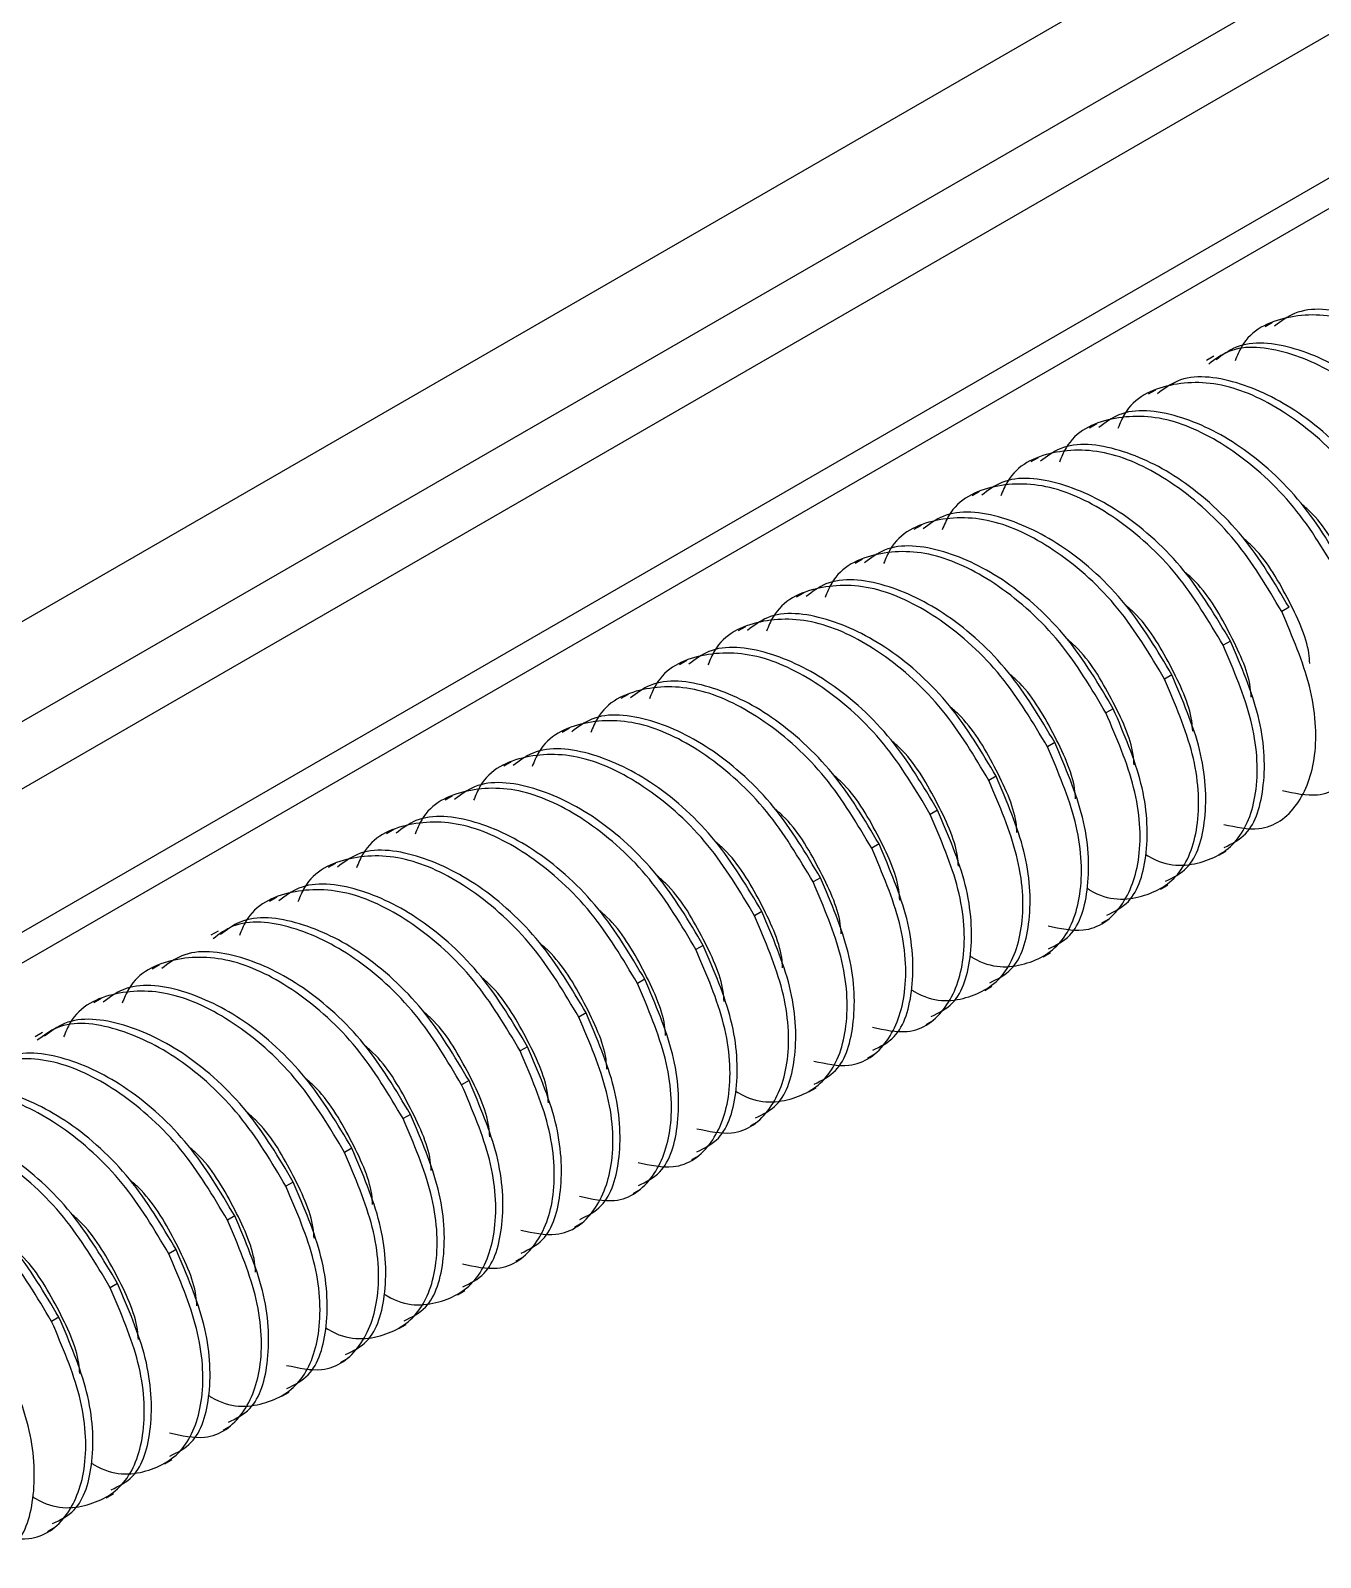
# Model space of a CAD drawing. Extents: x 0 to 9.5, y -12.2 to 0.1.
# Drawn here: x 5.225 to 5.712, y -8.893 to -8.317 of the extents above; entities that cross this region are included whole.
import ezdxf

# ---------------------------------------------------------------- set-up
doc = ezdxf.new("R2010")
doc.units = 0
doc.header["$LTSCALE"] = 0.5
doc.header["$MEASUREMENT"] = 0
doc.layers.add('Hardware', color=242, linetype='CONTINUOUS')
doc.layers.add('Housing', color=150, linetype='CONTINUOUS')

msp = doc.modelspace()

# ---------------------------------------------------------------- linework, layer by layer
at = {"layer": 'Hardware', "linetype": 'Continuous', "lineweight": 25, "transparency": 16777216}
for p, q in [((5.69372, -8.42692), (5.69096, -8.42851)), ((5.67162, -8.43967), (5.66886, -8.44127)), ((5.64953, -8.45243), (5.64676, -8.45402)), ((5.62743, -8.46519), (5.62467, -8.46678)), ((5.60533, -8.47794), (5.60257, -8.47954)), ((5.58323, -8.4907), (5.58047, -8.49229)), ((5.56114, -8.50346), (5.55838, -8.50505)), ((5.53904, -8.51621), (5.53628, -8.51781)), ((5.51694, -8.52897), (5.51418, -8.53056)), ((5.69995, -8.53437), (5.69718, -8.53596)), ((5.49485, -8.54172), (5.49208, -8.54332)), ((5.67785, -8.54712), (5.67509, -8.54872)), ((5.47275, -8.55448), (5.46999, -8.55608)), ((5.65575, -8.55988), (5.65299, -8.56147)), ((5.45065, -8.56724), (5.44789, -8.56883)), ((5.63365, -8.57264), (5.63089, -8.57423)), ((5.42856, -8.57999), (5.42579, -8.58159)), ((5.61156, -8.58539), (5.6088, -8.58699)), ((5.40646, -8.59275), (5.4037, -8.59434)), ((5.58946, -8.59815), (5.5867, -8.59974)), ((5.38436, -8.60551), (5.3816, -8.6071)), ((5.56736, -8.6109), (5.5646, -8.6125)), ((5.36226, -8.61826), (5.3595, -8.61986)), ((5.54527, -8.62366), (5.5425, -8.62526)), ((5.67351, -8.62795), (5.67628, -8.62635)), ((5.34017, -8.63102), (5.3374, -8.63261)), ((5.52317, -8.63642), (5.52041, -8.63801)), ((5.65142, -8.6407), (5.65418, -8.63911)), ((5.31807, -8.64378), (5.31531, -8.64537)), ((5.50107, -8.64917), (5.49831, -8.65077)), ((5.62932, -8.65346), (5.63208, -8.65187)), ((5.29597, -8.65653), (5.29321, -8.65813)), ((5.47897, -8.66193), (5.47621, -8.66352)), ((5.60722, -8.66622), (5.60999, -8.66462)), ((5.27388, -8.66929), (5.27111, -8.67088)), ((5.45688, -8.67469), (5.45412, -8.67628)), ((5.58513, -8.67897), (5.58789, -8.67738)), ((5.25178, -8.68204), (5.24902, -8.68364)), ((5.43478, -8.68744), (5.43202, -8.68904)), ((5.56303, -8.69173), (5.56579, -8.69013)), ((5.22968, -8.6948), (5.22692, -8.6964)), ((5.41268, -8.7002), (5.40992, -8.70179)), ((5.54093, -8.70449), (5.54369, -8.70289)), ((5.39059, -8.71296), (5.38782, -8.71455)), ((5.51884, -8.71724), (5.5216, -8.71565)), ((5.36849, -8.72571), (5.36573, -8.72731)), ((5.49674, -8.73), (5.4995, -8.7284)), ((5.34639, -8.73847), (5.34363, -8.74006)), ((5.47464, -8.74275), (5.4774, -8.74116)), ((5.3243, -8.75122), (5.32153, -8.75282)), ((5.45254, -8.75551), (5.45531, -8.75392)), ((5.3022, -8.76398), (5.29944, -8.76558)), ((5.43045, -8.76827), (5.43321, -8.76667)), ((5.2801, -8.77674), (5.27734, -8.77833)), ((5.40835, -8.78102), (5.41111, -8.77943)), ((5.258, -8.78949), (5.25524, -8.79109)), ((5.38625, -8.79378), (5.38901, -8.79219)), ((5.23591, -8.80225), (5.23314, -8.80384)), ((5.36416, -8.80654), (5.36692, -8.80494)), ((5.34206, -8.81929), (5.34482, -8.8177)), ((5.31996, -8.83205), (5.32272, -8.83045)), ((5.29786, -8.84481), (5.30063, -8.84321)), ((5.27577, -8.85756), (5.27853, -8.85597)), ((5.25367, -8.87032), (5.25643, -8.86872)), ((5.23157, -8.88307), (5.23434, -8.88148))]:
    msp.add_line(p, q, dxfattribs=at)
for points, knots in [([(5.78833, -8.48334), (5.78287, -8.47415), (5.7718, -8.45552), (5.74819, -8.43424), (5.72411, -8.42262), (5.70478, -8.42056), (5.69692, -8.42647), (5.69453, -8.42828)], [0, 0, 0, 0, 0.223495, 0.452872, 0.673155, 0.900538, 1, 1, 1, 1]), ([(5.78557, -8.48494), (5.7801, -8.47573), (5.76901, -8.45708), (5.74552, -8.43597), (5.72102, -8.42372), (5.69878, -8.42359), (5.6841, -8.43046), (5.68037, -8.43948), (5.6796, -8.44135)], [0, 0, 0, 0, 0.1882323, 0.3814187, 0.566947, 0.7584535, 0.94996, 1, 1, 1, 1]), ([(5.76624, -8.4961), (5.76077, -8.4869), (5.7497, -8.46828), (5.7261, -8.44699), (5.70202, -8.43538), (5.68268, -8.43331), (5.67482, -8.43923), (5.67243, -8.44103)], [0, 0, 0, 0, 0.223495, 0.452872, 0.673155, 0.900538, 1, 1, 1, 1]), ([(5.76347, -8.49769), (5.75801, -8.4885), (5.74694, -8.46987), (5.72333, -8.44859), (5.69926, -8.43698), (5.67992, -8.43491), (5.67206, -8.44083), (5.66967, -8.44263)], [0, 0, 0, 0, 0.223495, 0.452872, 0.673155, 0.900538, 1, 1, 1, 1]), ([(5.74138, -8.51045), (5.73591, -8.50124), (5.72482, -8.48259), (5.70133, -8.46148), (5.67682, -8.44924), (5.65459, -8.4491), (5.6399, -8.45598), (5.63617, -8.46499), (5.6354, -8.46686)], [0, 0, 0, 0, 0.188232, 0.381419, 0.566947, 0.758453, 0.94996, 1, 1, 1, 1]), ([(5.74414, -8.50885), (5.73868, -8.49966), (5.7276, -8.48103), (5.704, -8.45975), (5.67992, -8.44814), (5.66058, -8.44607), (5.65273, -8.45199), (5.65034, -8.45379)], [0, 0, 0, 0, 0.223495, 0.452871, 0.673155, 0.900537, 1, 1, 1, 1]), ([(5.71928, -8.5232), (5.71381, -8.514), (5.70272, -8.49535), (5.67923, -8.47424), (5.65473, -8.46199), (5.63249, -8.46186), (5.61781, -8.46873), (5.61408, -8.47775), (5.6133, -8.47962)], [0, 0, 0, 0, 0.1882323, 0.3814187, 0.566947, 0.7584535, 0.94996, 1, 1, 1, 1]), ([(5.72204, -8.52161), (5.71658, -8.51242), (5.7055, -8.49379), (5.6819, -8.47251), (5.65782, -8.46089), (5.63848, -8.45883), (5.63063, -8.46474), (5.62824, -8.46654)], [0, 0, 0, 0, 0.223495, 0.452872, 0.673155, 0.900538, 1, 1, 1, 1]), ([(5.69995, -8.53437), (5.69448, -8.52517), (5.68341, -8.50655), (5.6598, -8.48526), (5.63573, -8.47365), (5.61639, -8.47158), (5.60853, -8.4775), (5.60614, -8.4793)], [0, 0, 0, 0, 0.223495, 0.452872, 0.673155, 0.900538, 1, 1, 1, 1]), ([(5.69718, -8.53596), (5.69171, -8.52676), (5.68062, -8.50811), (5.65713, -8.48699), (5.63263, -8.47475), (5.6104, -8.47461), (5.59571, -8.48149), (5.59198, -8.4905), (5.59121, -8.49237)], [0, 0, 0, 0, 0.188232, 0.381419, 0.566947, 0.758453, 0.94996, 1, 1, 1, 1]), ([(5.67785, -8.54712), (5.67238, -8.53793), (5.66131, -8.5193), (5.63771, -8.49802), (5.61363, -8.48641), (5.59429, -8.48434), (5.58644, -8.49026), (5.58405, -8.49206)], [0, 0, 0, 0, 0.223495, 0.452871, 0.673155, 0.900537, 1, 1, 1, 1]), ([(5.67509, -8.54872), (5.66961, -8.53951), (5.65853, -8.52086), (5.63504, -8.49975), (5.61053, -8.48751), (5.5883, -8.48737), (5.57361, -8.49425), (5.56988, -8.50326), (5.56911, -8.50513)], [0, 0, 0, 0, 0.188232, 0.381419, 0.566947, 0.758453, 0.94996, 1, 1, 1, 1]), ([(5.65575, -8.55988), (5.65029, -8.55069), (5.63921, -8.53206), (5.61561, -8.51078), (5.59153, -8.49916), (5.57219, -8.4971), (5.56434, -8.50301), (5.56195, -8.50481)], [0, 0, 0, 0, 0.223495, 0.452872, 0.673155, 0.900538, 1, 1, 1, 1]), ([(5.72989, -8.5428), (5.72981, -8.54154), (5.72929, -8.53404), (5.72171, -8.51789), (5.71261, -8.50225), (5.70577, -8.49636), (5.70474, -8.49548)], [0, 0, 0, 0, 0.085019, 0.505219, 0.925416, 1, 1, 1, 1]), ([(5.65299, -8.56147), (5.64752, -8.55227), (5.63643, -8.53362), (5.61294, -8.51251), (5.58844, -8.50026), (5.5662, -8.50012), (5.55152, -8.507), (5.54779, -8.51602), (5.54701, -8.51789)], [0, 0, 0, 0, 0.188232, 0.381419, 0.566947, 0.758453, 0.94996, 1, 1, 1, 1]), ([(5.7078, -8.55556), (5.70771, -8.5543), (5.7072, -8.5468), (5.69961, -8.53065), (5.69051, -8.515), (5.68367, -8.50912), (5.68264, -8.50823)], [0, 0, 0, 0, 0.085019, 0.505219, 0.925416, 1, 1, 1, 1]), ([(5.63089, -8.57423), (5.62542, -8.56503), (5.61433, -8.54638), (5.59084, -8.52526), (5.56634, -8.51302), (5.54411, -8.51288), (5.52942, -8.51976), (5.52569, -8.52877), (5.52492, -8.53064)], [0, 0, 0, 0, 0.188232, 0.381419, 0.566947, 0.758453, 0.94996, 1, 1, 1, 1]), ([(5.63365, -8.57264), (5.62819, -8.56344), (5.61712, -8.54482), (5.59351, -8.52353), (5.56944, -8.51192), (5.5501, -8.50985), (5.54224, -8.51577), (5.53985, -8.51757)], [0, 0, 0, 0, 0.223495, 0.452872, 0.673155, 0.900538, 1, 1, 1, 1]), ([(5.6088, -8.58699), (5.60332, -8.57778), (5.59223, -8.55913), (5.56875, -8.53802), (5.54424, -8.52577), (5.52201, -8.52564), (5.50732, -8.53251), (5.50359, -8.54153), (5.50282, -8.5434)], [0, 0, 0, 0, 0.188232, 0.381419, 0.566947, 0.758453, 0.94996, 1, 1, 1, 1]), ([(5.61156, -8.58539), (5.60609, -8.5762), (5.59502, -8.55757), (5.57142, -8.53629), (5.54734, -8.52468), (5.528, -8.52261), (5.52014, -8.52853), (5.51775, -8.53033)], [0, 0, 0, 0, 0.223495, 0.452871, 0.673155, 0.900537, 1, 1, 1, 1]), ([(5.6857, -8.56832), (5.68561, -8.56706), (5.6851, -8.55956), (5.67751, -8.5434), (5.66842, -8.52776), (5.66158, -8.52188), (5.66055, -8.52099)], [0, 0, 0, 0, 0.0850186, 0.5052193, 0.9254167, 1, 1, 1, 1]), ([(5.69745, -8.60354), (5.70202, -8.60452), (5.71336, -8.60694), (5.72602, -8.59745), (5.73318, -8.57837), (5.73157, -8.55202), (5.72334, -8.53273), (5.71928, -8.5232)], [0, 0, 0, 0, 0.145789, 0.361473, 0.570426, 0.788001, 1, 1, 1, 1]), ([(5.58946, -8.59815), (5.584, -8.58896), (5.57292, -8.57033), (5.54932, -8.54904), (5.52524, -8.53743), (5.5059, -8.53536), (5.49805, -8.54128), (5.49566, -8.54308)], [0, 0, 0, 0, 0.223495, 0.452872, 0.673155, 0.900538, 1, 1, 1, 1]), ([(5.6636, -8.58107), (5.66352, -8.57981), (5.663, -8.57231), (5.65542, -8.55616), (5.64632, -8.54052), (5.63948, -8.53463), (5.63845, -8.53375)], [0, 0, 0, 0, 0.085019, 0.505219, 0.925416, 1, 1, 1, 1]), ([(5.67535, -8.6163), (5.67993, -8.61727), (5.69127, -8.61969), (5.70392, -8.6102), (5.71108, -8.59113), (5.70947, -8.56478), (5.70124, -8.54548), (5.69718, -8.53596)], [0, 0, 0, 0, 0.145788, 0.361473, 0.570426, 0.788001, 1, 1, 1, 1]), ([(5.5867, -8.59974), (5.58123, -8.59054), (5.57014, -8.57189), (5.54665, -8.55078), (5.52214, -8.53853), (5.49991, -8.53839), (5.48522, -8.54527), (5.48149, -8.55429), (5.48072, -8.55615)], [0, 0, 0, 0, 0.188232, 0.381419, 0.566947, 0.758453, 0.94996, 1, 1, 1, 1]), ([(5.56736, -8.6109), (5.5619, -8.60171), (5.55083, -8.58309), (5.52722, -8.5618), (5.50314, -8.55019), (5.48381, -8.54812), (5.47595, -8.55404), (5.47356, -8.55584)], [0, 0, 0, 0, 0.223495, 0.452872, 0.673155, 0.900538, 1, 1, 1, 1]), ([(5.64151, -8.59383), (5.64142, -8.59257), (5.64091, -8.58507), (5.63332, -8.56892), (5.62422, -8.55327), (5.61738, -8.54739), (5.61635, -8.5465)], [0, 0, 0, 0, 0.085019, 0.505219, 0.925416, 1, 1, 1, 1]), ([(5.64579, -8.6276), (5.64617, -8.62784), (5.65374, -8.63261), (5.66726, -8.63184), (5.68192, -8.62342), (5.68896, -8.60376), (5.68738, -8.57757), (5.67915, -8.55825), (5.67509, -8.54872)], [0, 0, 0, 0, 0.010571, 0.210034, 0.409497, 0.602734, 0.803946, 1, 1, 1, 1]), ([(5.67547, -8.62499), (5.67837, -8.62358), (5.68626, -8.61973), (5.69154, -8.60189), (5.69019, -8.57604), (5.68193, -8.55668), (5.67785, -8.54712)], [0, 0, 0, 0, 0.159684, 0.434671, 0.721005, 1, 1, 1, 1]), ([(5.5646, -8.6125), (5.55913, -8.6033), (5.54804, -8.58465), (5.52455, -8.56353), (5.50005, -8.55129), (5.47781, -8.55115), (5.46313, -8.55803), (5.4594, -8.56704), (5.45862, -8.56891)], [0, 0, 0, 0, 0.188232, 0.381419, 0.566947, 0.758453, 0.94996, 1, 1, 1, 1]), ([(5.61941, -8.60659), (5.61932, -8.60532), (5.61881, -8.59783), (5.61122, -8.58167), (5.60213, -8.56603), (5.59529, -8.56015), (5.59426, -8.55926)], [0, 0, 0, 0, 0.085019, 0.505219, 0.925416, 1, 1, 1, 1]), ([(5.65337, -8.63775), (5.65627, -8.63634), (5.66416, -8.63249), (5.66944, -8.61465), (5.66809, -8.5888), (5.65983, -8.56943), (5.65575, -8.55988)], [0, 0, 0, 0, 0.1596846, 0.4346705, 0.7210048, 1, 1, 1, 1]), ([(5.5425, -8.62526), (5.53703, -8.61605), (5.52594, -8.5974), (5.50245, -8.57629), (5.47795, -8.56404), (5.45572, -8.56391), (5.44103, -8.57078), (5.4373, -8.5798), (5.43653, -8.58167)], [0, 0, 0, 0, 0.188232, 0.381419, 0.566947, 0.758453, 0.94996, 1, 1, 1, 1]), ([(5.54527, -8.62366), (5.5398, -8.61447), (5.52873, -8.59584), (5.50513, -8.57456), (5.48105, -8.56294), (5.46171, -8.56088), (5.45385, -8.56679), (5.45146, -8.5686)], [0, 0, 0, 0, 0.223495, 0.452871, 0.673155, 0.900537, 1, 1, 1, 1]), ([(5.6237, -8.64036), (5.62408, -8.6406), (5.63164, -8.64537), (5.64516, -8.6446), (5.65982, -8.63617), (5.66686, -8.61651), (5.66528, -8.59032), (5.65705, -8.57101), (5.65299, -8.56147)], [0, 0, 0, 0, 0.010571, 0.210034, 0.409497, 0.602734, 0.803946, 1, 1, 1, 1]), ([(5.59731, -8.61934), (5.59723, -8.61808), (5.59671, -8.61058), (5.58912, -8.59443), (5.58003, -8.57878), (5.57319, -8.5729), (5.57216, -8.57202)], [0, 0, 0, 0, 0.085019, 0.505219, 0.925416, 1, 1, 1, 1]), ([(5.52041, -8.63801), (5.51493, -8.62881), (5.50385, -8.61016), (5.48036, -8.58904), (5.45585, -8.5768), (5.43362, -8.57666), (5.41893, -8.58354), (5.4152, -8.59256), (5.41443, -8.59442)], [0, 0, 0, 0, 0.188232, 0.381419, 0.566947, 0.758453, 0.94996, 1, 1, 1, 1]), ([(5.52317, -8.63642), (5.5177, -8.62722), (5.50663, -8.6086), (5.48303, -8.58731), (5.45895, -8.5757), (5.43961, -8.57363), (5.43176, -8.57955), (5.42937, -8.58135)], [0, 0, 0, 0, 0.223495, 0.452872, 0.673155, 0.900538, 1, 1, 1, 1]), ([(5.60906, -8.65457), (5.61363, -8.65554), (5.62497, -8.65796), (5.63763, -8.64847), (5.64479, -8.62939), (5.64318, -8.60305), (5.63495, -8.58375), (5.63089, -8.57423)], [0, 0, 0, 0, 0.145788, 0.361473, 0.570426, 0.788001, 1, 1, 1, 1]), ([(5.63127, -8.65051), (5.63417, -8.64909), (5.64206, -8.64525), (5.64734, -8.6274), (5.64599, -8.60155), (5.63773, -8.58219), (5.63365, -8.57264)], [0, 0, 0, 0, 0.1596846, 0.4346705, 0.7210048, 1, 1, 1, 1]), ([(5.49831, -8.65077), (5.49284, -8.64156), (5.48175, -8.62291), (5.45826, -8.6018), (5.43376, -8.58956), (5.41152, -8.58942), (5.39684, -8.5963), (5.39311, -8.60531), (5.39233, -8.60718)], [0, 0, 0, 0, 0.188232, 0.381419, 0.566947, 0.758453, 0.94996, 1, 1, 1, 1]), ([(5.50107, -8.64917), (5.49561, -8.63998), (5.48453, -8.62135), (5.46093, -8.60007), (5.43685, -8.58846), (5.41751, -8.58639), (5.40966, -8.59231), (5.40727, -8.59411)], [0, 0, 0, 0, 0.223495, 0.452872, 0.673155, 0.900538, 1, 1, 1, 1]), ([(5.57522, -8.6321), (5.57513, -8.63084), (5.57461, -8.62334), (5.56703, -8.60718), (5.55793, -8.59154), (5.55109, -8.58566), (5.55006, -8.58477)], [0, 0, 0, 0, 0.085019, 0.505219, 0.925416, 1, 1, 1, 1]), ([(5.5795, -8.66587), (5.57988, -8.66611), (5.58745, -8.67088), (5.60097, -8.67011), (5.61563, -8.66169), (5.62267, -8.64203), (5.62109, -8.61584), (5.61286, -8.59652), (5.6088, -8.58699)], [0, 0, 0, 0, 0.010571, 0.210034, 0.409497, 0.602734, 0.803946, 1, 1, 1, 1]), ([(5.60918, -8.66326), (5.61207, -8.66185), (5.61997, -8.658), (5.62525, -8.64016), (5.6239, -8.61431), (5.61564, -8.59495), (5.61156, -8.58539)], [0, 0, 0, 0, 0.159684, 0.434671, 0.721005, 1, 1, 1, 1]), ([(5.47897, -8.66193), (5.47351, -8.65274), (5.46244, -8.63411), (5.43883, -8.61283), (5.41475, -8.60121), (5.39542, -8.59915), (5.38756, -8.60506), (5.38517, -8.60686)], [0, 0, 0, 0, 0.223495, 0.452871, 0.673155, 0.900537, 1, 1, 1, 1]), ([(5.55312, -8.64486), (5.55303, -8.64359), (5.55252, -8.63609), (5.54493, -8.61994), (5.53583, -8.6043), (5.529, -8.59842), (5.52796, -8.59753)], [0, 0, 0, 0, 0.085019, 0.505219, 0.925416, 1, 1, 1, 1]), ([(5.55741, -8.67862), (5.55779, -8.67887), (5.56535, -8.68364), (5.57887, -8.68287), (5.59353, -8.67444), (5.60057, -8.65478), (5.59899, -8.62859), (5.59076, -8.60928), (5.5867, -8.59974)], [0, 0, 0, 0, 0.010571, 0.210034, 0.409497, 0.602734, 0.803946, 1, 1, 1, 1]), ([(5.58708, -8.67602), (5.58998, -8.67461), (5.59787, -8.67076), (5.60315, -8.65292), (5.6018, -8.62706), (5.59354, -8.6077), (5.58946, -8.59815)], [0, 0, 0, 0, 0.1596846, 0.4346705, 0.7210048, 1, 1, 1, 1]), ([(5.47621, -8.66352), (5.47074, -8.65432), (5.45965, -8.63567), (5.43616, -8.61456), (5.41166, -8.60231), (5.38943, -8.60218), (5.37474, -8.60905), (5.37101, -8.61807), (5.37024, -8.61994)], [0, 0, 0, 0, 0.188232, 0.381419, 0.566947, 0.758453, 0.94996, 1, 1, 1, 1]), ([(5.45688, -8.67469), (5.45141, -8.66549), (5.44034, -8.64687), (5.41674, -8.62558), (5.39266, -8.61397), (5.37332, -8.6119), (5.36546, -8.61782), (5.36307, -8.61962)], [0, 0, 0, 0, 0.223495, 0.452872, 0.673155, 0.900538, 1, 1, 1, 1]), ([(5.53102, -8.65761), (5.53093, -8.65635), (5.53042, -8.64885), (5.52283, -8.6327), (5.51374, -8.61705), (5.5069, -8.61117), (5.50587, -8.61029)], [0, 0, 0, 0, 0.085019, 0.505219, 0.925416, 1, 1, 1, 1]), ([(5.54277, -8.69284), (5.54734, -8.69381), (5.55868, -8.69623), (5.57134, -8.68674), (5.5785, -8.66766), (5.57689, -8.64132), (5.56866, -8.62202), (5.5646, -8.6125)], [0, 0, 0, 0, 0.145788, 0.361473, 0.570426, 0.788001, 1, 1, 1, 1]), ([(5.56498, -8.68878), (5.56788, -8.68736), (5.57577, -8.68352), (5.58105, -8.66567), (5.5797, -8.63982), (5.57144, -8.62046), (5.56736, -8.6109)], [0, 0, 0, 0, 0.1596846, 0.4346705, 0.7210048, 1, 1, 1, 1]), ([(5.45412, -8.67628), (5.44864, -8.66708), (5.43756, -8.64843), (5.41407, -8.62731), (5.38956, -8.61507), (5.36733, -8.61493), (5.35264, -8.62181), (5.34891, -8.63082), (5.34814, -8.63269)], [0, 0, 0, 0, 0.188232, 0.381419, 0.566947, 0.758453, 0.94996, 1, 1, 1, 1]), ([(5.50892, -8.67037), (5.50884, -8.66911), (5.50832, -8.66161), (5.50074, -8.64545), (5.49164, -8.62981), (5.4848, -8.62393), (5.48377, -8.62304)], [0, 0, 0, 0, 0.085019, 0.505219, 0.925416, 1, 1, 1, 1]), ([(5.54288, -8.70153), (5.54578, -8.70012), (5.55368, -8.69627), (5.55896, -8.67843), (5.55761, -8.65258), (5.54934, -8.63322), (5.54527, -8.62366)], [0, 0, 0, 0, 0.159684, 0.434671, 0.721005, 1, 1, 1, 1]), ([(5.43202, -8.68904), (5.42655, -8.67983), (5.41546, -8.66118), (5.39197, -8.64007), (5.36747, -8.62783), (5.34523, -8.62769), (5.33055, -8.63457), (5.32682, -8.64358), (5.32604, -8.64545)], [0, 0, 0, 0, 0.188232, 0.381419, 0.566947, 0.758453, 0.94996, 1, 1, 1, 1]), ([(5.43478, -8.68744), (5.42932, -8.67825), (5.41824, -8.65962), (5.39464, -8.63834), (5.37056, -8.62673), (5.35122, -8.62466), (5.34337, -8.63058), (5.34098, -8.63238)], [0, 0, 0, 0, 0.223495, 0.452872, 0.673155, 0.900538, 1, 1, 1, 1]), ([(5.52067, -8.70559), (5.52525, -8.70657), (5.53659, -8.70899), (5.54924, -8.6995), (5.5564, -8.68042), (5.55479, -8.65407), (5.54656, -8.63478), (5.5425, -8.62526)], [0, 0, 0, 0, 0.145788, 0.361473, 0.570426, 0.788001, 1, 1, 1, 1]), ([(5.48683, -8.68312), (5.48674, -8.68186), (5.48623, -8.67436), (5.47864, -8.65821), (5.46954, -8.64257), (5.4627, -8.63668), (5.46167, -8.6358)], [0, 0, 0, 0, 0.085019, 0.505219, 0.925416, 1, 1, 1, 1]), ([(5.40992, -8.70179), (5.40445, -8.69259), (5.39336, -8.67394), (5.36987, -8.65283), (5.34537, -8.64058), (5.32313, -8.64045), (5.30845, -8.64732), (5.30472, -8.65634), (5.30395, -8.65821)], [0, 0, 0, 0, 0.188232, 0.381419, 0.566947, 0.758453, 0.94996, 1, 1, 1, 1]), ([(5.41268, -8.7002), (5.40722, -8.69101), (5.39615, -8.67238), (5.37254, -8.6511), (5.34846, -8.63948), (5.32913, -8.63742), (5.32127, -8.64333), (5.31888, -8.64513)], [0, 0, 0, 0, 0.223495, 0.452871, 0.673155, 0.900537, 1, 1, 1, 1]), ([(5.49111, -8.71689), (5.4915, -8.71713), (5.49906, -8.72191), (5.51258, -8.72113), (5.52724, -8.71271), (5.53428, -8.69305), (5.5327, -8.66686), (5.52447, -8.64754), (5.52041, -8.63801)], [0, 0, 0, 0, 0.010571, 0.210034, 0.409497, 0.602734, 0.803946, 1, 1, 1, 1]), ([(5.52079, -8.71429), (5.52369, -8.71288), (5.53158, -8.70903), (5.53686, -8.69119), (5.53551, -8.66533), (5.52725, -8.64597), (5.52317, -8.63642)], [0, 0, 0, 0, 0.1596846, 0.4346705, 0.7210048, 1, 1, 1, 1]), ([(5.38782, -8.71455), (5.38236, -8.70536), (5.37129, -8.68673), (5.34768, -8.66545), (5.3236, -8.65383), (5.30427, -8.65177), (5.29641, -8.65768), (5.29402, -8.65948)], [0, 0, 0, 0, 0.223495, 0.452871, 0.673155, 0.900537, 1, 1, 1, 1]), ([(5.39059, -8.71296), (5.38512, -8.70376), (5.37405, -8.68514), (5.35045, -8.66385), (5.32637, -8.65224), (5.30703, -8.65017), (5.29917, -8.65609), (5.29678, -8.65789)], [0, 0, 0, 0, 0.223495, 0.452872, 0.673155, 0.900538, 1, 1, 1, 1]), ([(5.46473, -8.69588), (5.46464, -8.69462), (5.46413, -8.68712), (5.45654, -8.67097), (5.44745, -8.65532), (5.44061, -8.64944), (5.43958, -8.64855)], [0, 0, 0, 0, 0.085019, 0.505219, 0.925416, 1, 1, 1, 1]), ([(5.47648, -8.7311), (5.48105, -8.73208), (5.49239, -8.7345), (5.50505, -8.72501), (5.51221, -8.70593), (5.5106, -8.67959), (5.50237, -8.66029), (5.49831, -8.65077)], [0, 0, 0, 0, 0.145788, 0.361473, 0.570426, 0.788001, 1, 1, 1, 1]), ([(5.49869, -8.72704), (5.50159, -8.72563), (5.50948, -8.72179), (5.51476, -8.70394), (5.51341, -8.67809), (5.50515, -8.65873), (5.50107, -8.64917)], [0, 0, 0, 0, 0.1596846, 0.4346705, 0.7210048, 1, 1, 1, 1]), ([(5.36849, -8.72571), (5.36302, -8.71652), (5.35195, -8.69789), (5.32835, -8.67661), (5.30427, -8.665), (5.28493, -8.66293), (5.27708, -8.66885), (5.27469, -8.67065)], [0, 0, 0, 0, 0.223495, 0.452872, 0.673155, 0.900538, 1, 1, 1, 1]), ([(5.44263, -8.70864), (5.44255, -8.70738), (5.44203, -8.69988), (5.43445, -8.68372), (5.42535, -8.66808), (5.41851, -8.6622), (5.41748, -8.66131)], [0, 0, 0, 0, 0.085019, 0.505219, 0.925416, 1, 1, 1, 1]), ([(5.45438, -8.74386), (5.45895, -8.74484), (5.47029, -8.74726), (5.48295, -8.73777), (5.49011, -8.71869), (5.4885, -8.69234), (5.48027, -8.67305), (5.47621, -8.66352)], [0, 0, 0, 0, 0.145788, 0.361473, 0.570426, 0.788001, 1, 1, 1, 1]), ([(5.47659, -8.7398), (5.47949, -8.73839), (5.48738, -8.73454), (5.49266, -8.7167), (5.49131, -8.69085), (5.48305, -8.67148), (5.47897, -8.66193)], [0, 0, 0, 0, 0.159684, 0.434671, 0.721005, 1, 1, 1, 1]), ([(5.36573, -8.72731), (5.36026, -8.7181), (5.34917, -8.69945), (5.32568, -8.67834), (5.30117, -8.66609), (5.27894, -8.66596), (5.26425, -8.67283), (5.26052, -8.68185), (5.25975, -8.68372)], [0, 0, 0, 0, 0.188232, 0.381419, 0.566947, 0.758453, 0.94996, 1, 1, 1, 1]), ([(5.34639, -8.73847), (5.34093, -8.72928), (5.32985, -8.71065), (5.30625, -8.68936), (5.28217, -8.67775), (5.26283, -8.67568), (5.25498, -8.6816), (5.25259, -8.6834)], [0, 0, 0, 0, 0.223495, 0.452871, 0.673155, 0.900537, 1, 1, 1, 1]), ([(5.42054, -8.72139), (5.42045, -8.72013), (5.41993, -8.71263), (5.41235, -8.69648), (5.40325, -8.68084), (5.39641, -8.67495), (5.39538, -8.67407)], [0, 0, 0, 0, 0.085019, 0.505219, 0.925416, 1, 1, 1, 1]), ([(5.4545, -8.75256), (5.45739, -8.75114), (5.46529, -8.7473), (5.47057, -8.72945), (5.46922, -8.7036), (5.46096, -8.68424), (5.45688, -8.67469)], [0, 0, 0, 0, 0.1596846, 0.4346705, 0.7210048, 1, 1, 1, 1]), ([(5.34363, -8.74006), (5.33816, -8.73086), (5.32707, -8.71221), (5.30358, -8.6911), (5.27908, -8.67885), (5.25684, -8.67871), (5.24216, -8.68559), (5.23843, -8.69461), (5.23765, -8.69647)], [0, 0, 0, 0, 0.188232, 0.381419, 0.566947, 0.758453, 0.94996, 1, 1, 1, 1]), ([(5.43228, -8.75662), (5.43686, -8.75759), (5.4482, -8.76001), (5.46086, -8.75052), (5.46801, -8.73145), (5.4664, -8.7051), (5.45818, -8.6858), (5.45412, -8.67628)], [0, 0, 0, 0, 0.145789, 0.361473, 0.570426, 0.788001, 1, 1, 1, 1]), ([(5.39844, -8.73415), (5.39835, -8.73289), (5.39784, -8.72539), (5.39025, -8.70924), (5.38115, -8.69359), (5.37432, -8.68771), (5.37328, -8.68682)], [0, 0, 0, 0, 0.085019, 0.505219, 0.925416, 1, 1, 1, 1]), ([(5.4324, -8.76531), (5.4353, -8.7639), (5.44319, -8.76005), (5.44847, -8.74221), (5.44712, -8.71636), (5.43886, -8.697), (5.43478, -8.68744)], [0, 0, 0, 0, 0.1596846, 0.4346705, 0.7210048, 1, 1, 1, 1]), ([(5.32153, -8.75282), (5.31607, -8.74363), (5.305, -8.725), (5.28139, -8.70372), (5.25731, -8.6921), (5.23798, -8.69004), (5.23012, -8.69595), (5.22773, -8.69775)], [0, 0, 0, 0, 0.223495, 0.452871, 0.673155, 0.900537, 1, 1, 1, 1]), ([(5.3243, -8.75122), (5.31883, -8.74203), (5.30776, -8.72341), (5.28415, -8.70212), (5.26008, -8.69051), (5.24074, -8.68844), (5.23288, -8.69436), (5.23049, -8.69616)], [0, 0, 0, 0, 0.223495, 0.452872, 0.673155, 0.900538, 1, 1, 1, 1]), ([(5.41019, -8.76937), (5.41476, -8.77035), (5.4261, -8.77277), (5.43876, -8.76328), (5.44592, -8.7442), (5.44431, -8.71786), (5.43608, -8.69856), (5.43202, -8.68904)], [0, 0, 0, 0, 0.145788, 0.361473, 0.570426, 0.788001, 1, 1, 1, 1]), ([(5.29944, -8.76558), (5.29396, -8.75637), (5.28288, -8.73772), (5.25939, -8.71661), (5.23488, -8.70436), (5.21265, -8.70423), (5.19796, -8.7111), (5.19423, -8.72012), (5.19346, -8.72199)], [0, 0, 0, 0, 0.188232, 0.381419, 0.566947, 0.758453, 0.94996, 1, 1, 1, 1]), ([(5.3022, -8.76398), (5.29673, -8.75479), (5.28566, -8.73616), (5.26206, -8.71488), (5.23798, -8.70326), (5.21864, -8.7012), (5.21079, -8.70712), (5.20839, -8.70892)], [0, 0, 0, 0, 0.223495, 0.452872, 0.673155, 0.900538, 1, 1, 1, 1]), ([(5.37634, -8.74691), (5.37625, -8.74564), (5.37574, -8.73815), (5.36815, -8.72199), (5.35906, -8.70635), (5.35222, -8.70047), (5.35119, -8.69958)], [0, 0, 0, 0, 0.085019, 0.505219, 0.925416, 1, 1, 1, 1]), ([(5.38809, -8.78213), (5.39266, -8.78311), (5.404, -8.78553), (5.41666, -8.77604), (5.42382, -8.75696), (5.42221, -8.73061), (5.41398, -8.71132), (5.40992, -8.70179)], [0, 0, 0, 0, 0.145788, 0.361473, 0.570426, 0.788001, 1, 1, 1, 1]), ([(5.4103, -8.77807), (5.4132, -8.77666), (5.42109, -8.77281), (5.42637, -8.75497), (5.42502, -8.72912), (5.41676, -8.70975), (5.41268, -8.7002)], [0, 0, 0, 0, 0.159684, 0.434671, 0.721005, 1, 1, 1, 1]), ([(5.2801, -8.77674), (5.27464, -8.76754), (5.26356, -8.74892), (5.23996, -8.72763), (5.21588, -8.71602), (5.19654, -8.71395), (5.18869, -8.71987), (5.1863, -8.72167)], [0, 0, 0, 0, 0.223495, 0.452871, 0.673155, 0.900537, 1, 1, 1, 1]), ([(5.35424, -8.75966), (5.35416, -8.7584), (5.35364, -8.7509), (5.34606, -8.73475), (5.33696, -8.7191), (5.33012, -8.71322), (5.32909, -8.71234)], [0, 0, 0, 0, 0.085019, 0.505219, 0.925416, 1, 1, 1, 1]), ([(5.35853, -8.79343), (5.35891, -8.79367), (5.36648, -8.79845), (5.38, -8.79767), (5.39466, -8.78925), (5.4017, -8.76959), (5.40012, -8.7434), (5.39189, -8.72408), (5.38782, -8.71455)], [0, 0, 0, 0, 0.010571, 0.210034, 0.409497, 0.602734, 0.803946, 1, 1, 1, 1]), ([(5.3882, -8.79083), (5.3911, -8.78941), (5.399, -8.78557), (5.40428, -8.76772), (5.40293, -8.74187), (5.39466, -8.72251), (5.39059, -8.71296)], [0, 0, 0, 0, 0.1596846, 0.4346705, 0.7210048, 1, 1, 1, 1]), ([(5.27734, -8.77833), (5.27187, -8.76913), (5.26078, -8.75048), (5.23729, -8.72937), (5.21279, -8.71712), (5.19055, -8.71698), (5.17587, -8.72386), (5.17214, -8.73288), (5.17136, -8.73474)], [0, 0, 0, 0, 0.188232, 0.381419, 0.566947, 0.758453, 0.94996, 1, 1, 1, 1]), ([(5.258, -8.78949), (5.25254, -8.7803), (5.24147, -8.76167), (5.21786, -8.74039), (5.19378, -8.72878), (5.17445, -8.72671), (5.16659, -8.73263), (5.1642, -8.73443)], [0, 0, 0, 0, 0.223495, 0.452872, 0.673155, 0.900538, 1, 1, 1, 1]), ([(5.33215, -8.77242), (5.33206, -8.77116), (5.33155, -8.76366), (5.32396, -8.7475), (5.31486, -8.73186), (5.30802, -8.72598), (5.30699, -8.72509)], [0, 0, 0, 0, 0.085019, 0.505219, 0.925416, 1, 1, 1, 1]), ([(5.33644, -8.80619), (5.33682, -8.80643), (5.34438, -8.8112), (5.3579, -8.81043), (5.37256, -8.80201), (5.3796, -8.78235), (5.37802, -8.75616), (5.36979, -8.73684), (5.36573, -8.72731)], [0, 0, 0, 0, 0.010571, 0.210034, 0.409497, 0.602734, 0.803946, 1, 1, 1, 1]), ([(5.36611, -8.80358), (5.36901, -8.80217), (5.3769, -8.79832), (5.38218, -8.78048), (5.38083, -8.75463), (5.37257, -8.73527), (5.36849, -8.72571)], [0, 0, 0, 0, 0.1596846, 0.4346705, 0.7210048, 1, 1, 1, 1]), ([(5.25524, -8.79109), (5.24977, -8.78188), (5.23868, -8.76324), (5.21519, -8.74212), (5.19069, -8.72988), (5.16846, -8.72974), (5.15377, -8.73662), (5.15004, -8.74563), (5.14927, -8.7475)], [0, 0, 0, 0, 0.188232, 0.381419, 0.566947, 0.758453, 0.94996, 1, 1, 1, 1]), ([(5.31005, -8.78518), (5.30996, -8.78391), (5.30945, -8.77641), (5.30186, -8.76026), (5.29277, -8.74462), (5.28593, -8.73874), (5.2849, -8.73785)], [0, 0, 0, 0, 0.085019, 0.505219, 0.925416, 1, 1, 1, 1]), ([(5.34401, -8.81634), (5.34691, -8.81493), (5.3548, -8.81108), (5.36008, -8.79324), (5.35873, -8.76738), (5.35047, -8.74802), (5.34639, -8.73847)], [0, 0, 0, 0, 0.159684, 0.434671, 0.721005, 1, 1, 1, 1]), ([(5.23314, -8.80384), (5.22767, -8.79464), (5.21658, -8.77599), (5.1931, -8.75488), (5.16859, -8.74263), (5.14636, -8.7425), (5.13167, -8.74937), (5.12794, -8.75839), (5.12717, -8.76026)], [0, 0, 0, 0, 0.188232, 0.381419, 0.566947, 0.758453, 0.94996, 1, 1, 1, 1]), ([(5.23591, -8.80225), (5.23044, -8.79306), (5.21937, -8.77443), (5.19577, -8.75315), (5.17169, -8.74153), (5.15235, -8.73947), (5.14449, -8.74538), (5.1421, -8.74718)], [0, 0, 0, 0, 0.223495, 0.452872, 0.673155, 0.900538, 1, 1, 1, 1]), ([(5.3218, -8.8204), (5.32637, -8.82138), (5.33771, -8.8238), (5.35037, -8.81431), (5.35753, -8.79523), (5.35592, -8.76888), (5.34769, -8.74959), (5.34363, -8.74006)], [0, 0, 0, 0, 0.145788, 0.361473, 0.570426, 0.788001, 1, 1, 1, 1]), ([(5.28795, -8.79793), (5.28787, -8.79667), (5.28735, -8.78917), (5.27977, -8.77302), (5.27067, -8.75737), (5.26383, -8.75149), (5.2628, -8.75061)], [0, 0, 0, 0, 0.085019, 0.505219, 0.925416, 1, 1, 1, 1]), ([(5.29224, -8.8317), (5.29262, -8.83194), (5.30018, -8.83671), (5.31371, -8.83594), (5.32837, -8.82752), (5.33541, -8.80786), (5.33383, -8.78167), (5.3256, -8.76235), (5.32153, -8.75282)], [0, 0, 0, 0, 0.010571, 0.210034, 0.409497, 0.602734, 0.803946, 1, 1, 1, 1]), ([(5.32191, -8.8291), (5.32481, -8.82768), (5.3327, -8.82384), (5.33799, -8.80599), (5.33664, -8.78014), (5.32837, -8.76078), (5.3243, -8.75122)], [0, 0, 0, 0, 0.1596846, 0.4346705, 0.7210048, 1, 1, 1, 1]), ([(5.26586, -8.81069), (5.26577, -8.80943), (5.26526, -8.80193), (5.25767, -8.78577), (5.24857, -8.77013), (5.24173, -8.76425), (5.2407, -8.76336)], [0, 0, 0, 0, 0.085019, 0.505219, 0.925416, 1, 1, 1, 1]), ([(5.2776, -8.84591), (5.28218, -8.84689), (5.29352, -8.84931), (5.30618, -8.83982), (5.31334, -8.82074), (5.31172, -8.79439), (5.3035, -8.7751), (5.29944, -8.76558)], [0, 0, 0, 0, 0.145788, 0.361473, 0.570426, 0.788001, 1, 1, 1, 1]), ([(5.29982, -8.84185), (5.30272, -8.84044), (5.31061, -8.83659), (5.31589, -8.81875), (5.31454, -8.7929), (5.30628, -8.77354), (5.3022, -8.76398)], [0, 0, 0, 0, 0.1596846, 0.4346705, 0.7210048, 1, 1, 1, 1]), ([(5.24376, -8.82344), (5.24367, -8.82218), (5.24316, -8.81468), (5.23557, -8.79853), (5.22647, -8.78289), (5.21964, -8.77701), (5.2186, -8.77612)], [0, 0, 0, 0, 0.085019, 0.505219, 0.925416, 1, 1, 1, 1]), ([(5.24805, -8.85721), (5.24843, -8.85745), (5.25599, -8.86223), (5.26951, -8.86145), (5.28417, -8.85303), (5.29121, -8.83337), (5.28963, -8.80718), (5.2814, -8.78786), (5.27734, -8.77833)], [0, 0, 0, 0, 0.010571, 0.210034, 0.409497, 0.602734, 0.803946, 1, 1, 1, 1]), ([(5.27772, -8.85461), (5.28062, -8.8532), (5.28851, -8.84935), (5.29379, -8.83151), (5.29244, -8.80565), (5.28418, -8.78629), (5.2801, -8.77674)], [0, 0, 0, 0, 0.159684, 0.43467, 0.721005, 1, 1, 1, 1]), ([(5.22595, -8.86997), (5.22633, -8.87021), (5.23389, -8.87498), (5.24741, -8.87421), (5.26208, -8.86579), (5.26912, -8.84613), (5.26754, -8.81994), (5.2593, -8.80062), (5.25524, -8.79109)], [0, 0, 0, 0, 0.010571, 0.210034, 0.409497, 0.602734, 0.803946, 1, 1, 1, 1]), ([(5.25562, -8.86736), (5.25852, -8.86595), (5.26641, -8.86211), (5.27169, -8.84426), (5.27034, -8.81841), (5.26208, -8.79905), (5.258, -8.78949)], [0, 0, 0, 0, 0.1596846, 0.4346705, 0.7210048, 1, 1, 1, 1]), ([(5.23352, -8.88012), (5.23642, -8.87871), (5.24432, -8.87486), (5.2496, -8.85702), (5.24825, -8.83117), (5.23998, -8.81181), (5.23591, -8.80225)], [0, 0, 0, 0, 0.1596846, 0.4346705, 0.7210048, 1, 1, 1, 1]), ([(5.21131, -8.88418), (5.21589, -8.88516), (5.22723, -8.88758), (5.23989, -8.87809), (5.24704, -8.85901), (5.24543, -8.83266), (5.23721, -8.81337), (5.23314, -8.80384)], [0, 0, 0, 0, 0.145788, 0.361473, 0.570426, 0.788001, 1, 1, 1, 1]), ([(5.21143, -8.89288), (5.21433, -8.89146), (5.22222, -8.88762), (5.2275, -8.86977), (5.22615, -8.84392), (5.21789, -8.82456), (5.21381, -8.81501)], [0, 0, 0, 0, 0.159684, 0.43467, 0.721005, 1, 1, 1, 1])]:
    msp.add_open_spline(points, degree=3, knots=knots, dxfattribs=at)
at = {"layer": 'Housing', "linetype": 'Continuous', "lineweight": 25, "transparency": 16777216}
for p, q in [((6.12492, -8.01855), (4.84378, -8.75814)), ((6.12492, -8.05629), (4.87647, -8.777)), ((6.12492, -8.0816), (4.88778, -8.79578)), ((6.12492, -8.13575), (4.88778, -8.84993)), ((4.87945, -8.8663), (6.12492, -8.1473))]:
    msp.add_line(p, q, dxfattribs=at)

doc.saveas('drawing.dxf')
